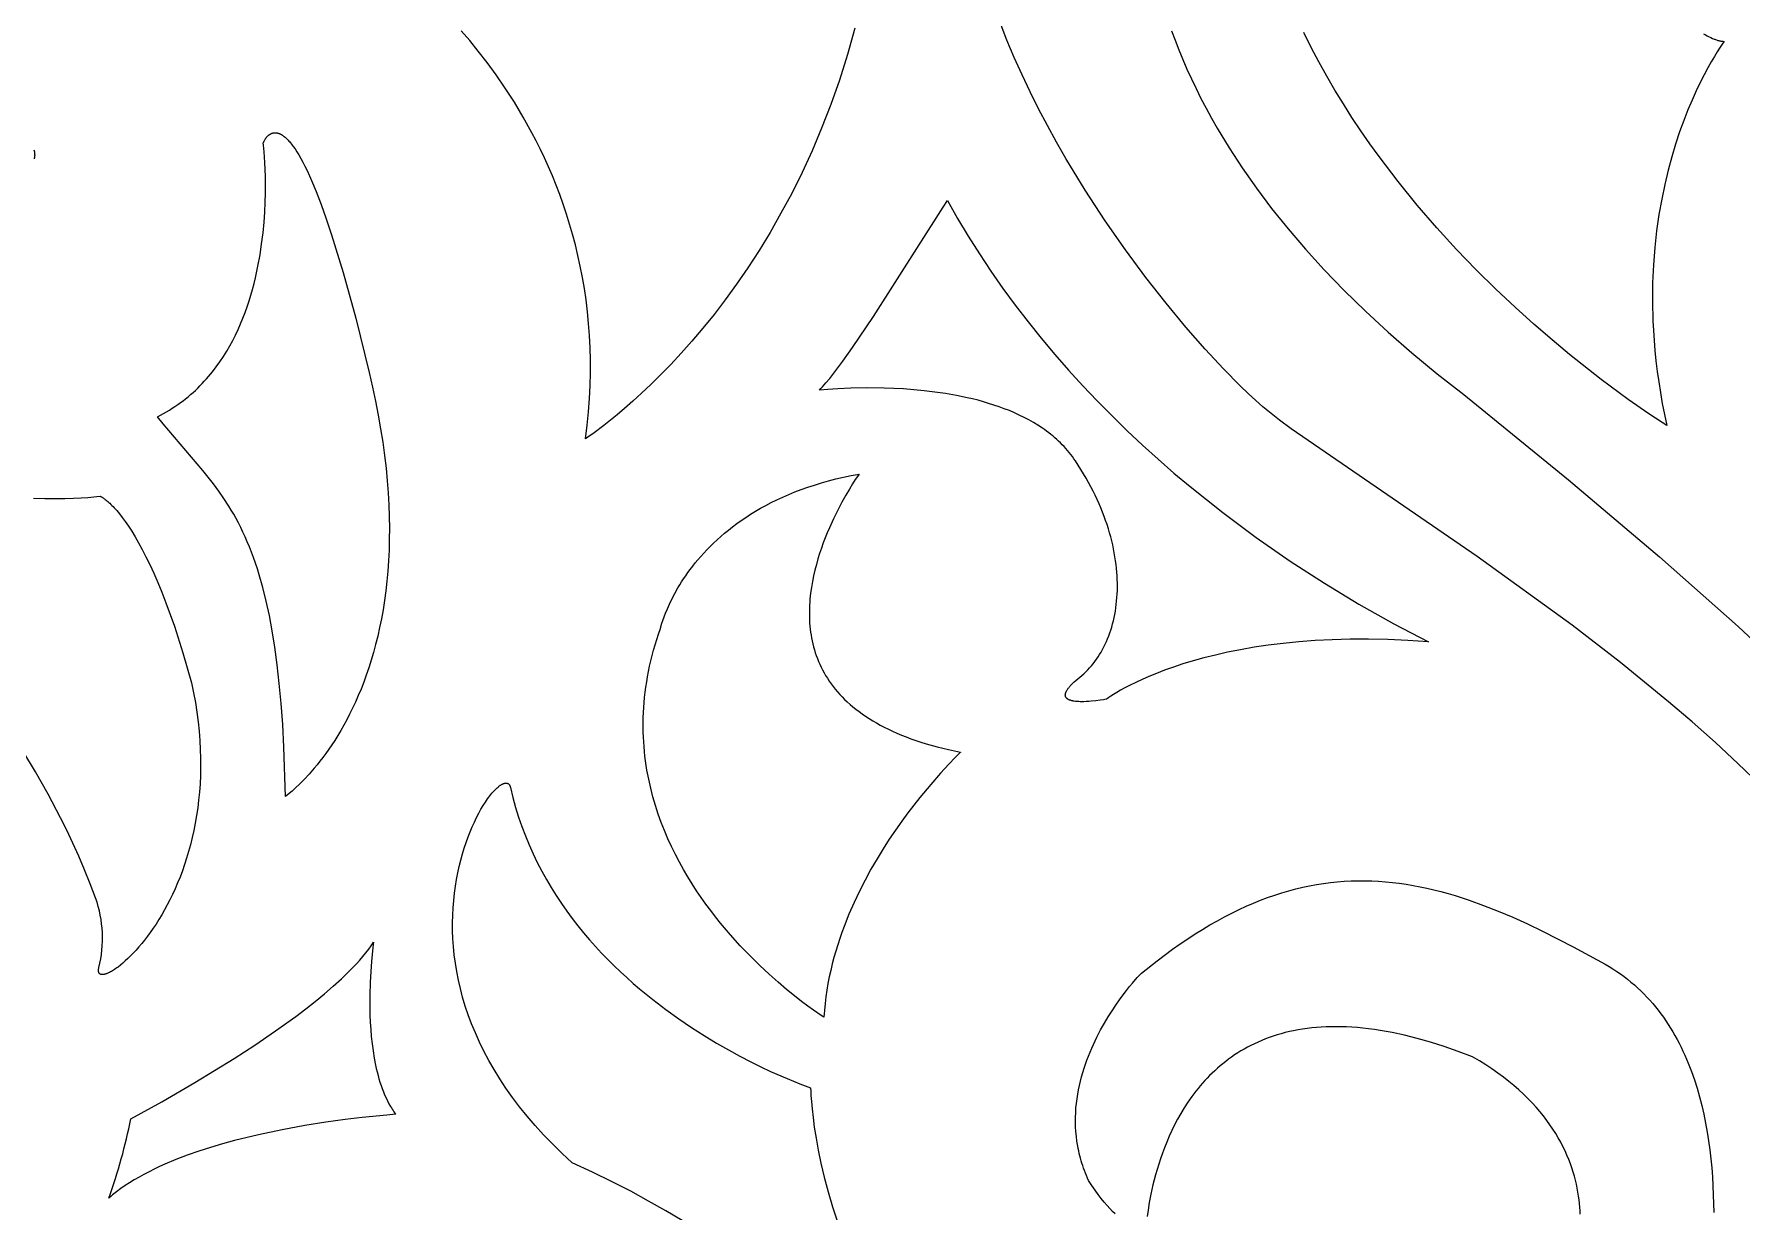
# Model space of a CAD drawing. Extents: x -3008 to 184, y 2842 to 4842.
# Drawn here: x -2740.4 to -2462.8, y 3608.3 to 3799.7 of the extents above; entities that cross this region are included whole.
import ezdxf

# ---------------------------------------------------------------- set-up
doc = ezdxf.new("R2010")
doc.units = 0
doc.layers.add('LAYER_1', color=7, linetype='CONTINUOUS')

msp = doc.modelspace()

# ---------------------------------------------------------------- linework, layer by layer
at = {"layer": 'LAYER_1'}
for points in [[(-2607.01, 3800.64), (-2608.21, 3796.35), (-2609.51, 3792.21), (-2610.91, 3788.22), (-2612.4, 3784.39), (-2613.95, 3780.7), (-2615.58, 3777.17), (-2617.26, 3773.78), (-2619, 3770.55), (-2620.77, 3767.45), (-2622.57, 3764.51), (-2624.39, 3761.7), (-2626.22, 3759.04), (-2628.05, 3756.52), (-2629.88, 3754.14), (-2631.68, 3751.9), (-2633.47, 3749.8), (-2635.21, 3747.83), (-2636.91, 3746), (-2638.56, 3744.3), (-2640.14, 3742.74), (-2641.65, 3741.31), (-2643.08, 3740.01), (-2644.42, 3738.84), (-2645.65, 3737.79), (-2647.78, 3736.09), (-2649.39, 3734.88), (-2650.42, 3734.16), (-2650.77, 3733.93), (-2650.5, 3736.13), (-2650.28, 3738.3), (-2650.13, 3740.45), (-2650.02, 3742.56), (-2649.97, 3744.64), (-2649.97, 3746.69), (-2650.02, 3748.71), (-2650.12, 3750.69), (-2650.27, 3752.65), (-2650.45, 3754.57), (-2650.69, 3756.47), (-2650.96, 3758.33), (-2651.27, 3760.15), (-2651.62, 3761.95), (-2652, 3763.71), (-2652.42, 3765.45), (-2652.87, 3767.14), (-2653.35, 3768.81), (-2653.86, 3770.44), (-2654.4, 3772.04), (-2654.96, 3773.61), (-2655.55, 3775.14), (-2656.16, 3776.64), (-2656.79, 3778.11), (-2657.44, 3779.54), (-2658.1, 3780.94), (-2658.78, 3782.31), (-2659.47, 3783.64), (-2660.89, 3786.2), (-2662.34, 3788.63), (-2663.81, 3790.91), (-2665.29, 3793.05), (-2666.75, 3795.06), (-2668.2, 3796.92), (-2669.6, 3798.64), (-2670.96, 3800.21)], [(-2459.87, 3677.72), (-2463.45, 3681.18), (-2467.13, 3684.58), (-2470.89, 3687.93), (-2474.73, 3691.21), (-2482.53, 3697.58), (-2490.41, 3703.66), (-2505.82, 3714.82), (-2536.05, 3735.56), (-2537.95, 3736.96), (-2539.58, 3738.23), (-2540.66, 3739.13), (-2541.82, 3740.15), (-2543.05, 3741.28), (-2544.34, 3742.51), (-2547.1, 3745.3), (-2550.06, 3748.49), (-2553.17, 3752.04), (-2556.39, 3755.93), (-2559.68, 3760.13), (-2563, 3764.62), (-2566.3, 3769.35), (-2569.54, 3774.32), (-2572.68, 3779.48), (-2574.2, 3782.13), (-2575.68, 3784.81), (-2577.12, 3787.53), (-2578.5, 3790.29), (-2579.82, 3793.07), (-2581.08, 3795.87), (-2582.28, 3798.7), (-2583.4, 3801.55)], [(-2555.52, 3800.21), (-2554.94, 3798.66), (-2554.33, 3797.1), (-2553.69, 3795.54), (-2553.01, 3793.97), (-2552.29, 3792.4), (-2551.53, 3790.81), (-2550.74, 3789.22), (-2549.9, 3787.63), (-2549.03, 3786.02), (-2548.11, 3784.41), (-2546.16, 3781.18), (-2544.03, 3777.92), (-2541.73, 3774.65), (-2539.26, 3771.35), (-2536.59, 3768.04), (-2533.74, 3764.71), (-2530.69, 3761.36), (-2527.44, 3758.01), (-2523.98, 3754.64), (-2520.32, 3751.27), (-2516.44, 3747.88), (-2512.34, 3744.49), (-2508.02, 3741.1), (-2491.01, 3727.26), (-2476.19, 3714.72), (-2463.41, 3703.4), (-2452.5, 3693.2)], [(-2469.05, 3799.72), (-2468.75, 3799.55), (-2468.45, 3799.39), (-2468.16, 3799.24), (-2467.88, 3799.11), (-2467.61, 3798.98), (-2467.34, 3798.87), (-2467.21, 3798.82), (-2467.08, 3798.77), (-2466.95, 3798.73), (-2466.82, 3798.69), (-2466.7, 3798.65), (-2466.58, 3798.62), (-2466.46, 3798.59), (-2466.34, 3798.56), (-2466.23, 3798.54), (-2466.12, 3798.52), (-2466.01, 3798.51), (-2465.95, 3798.5), (-2465.9, 3798.5), (-2465.85, 3798.49), (-2465.79, 3798.49), (-2465.74, 3798.49), (-2465.69, 3798.49), (-2465.89, 3798.21), (-2466.13, 3797.87), (-2466.45, 3797.4), (-2466.84, 3796.79), (-2467.29, 3796.05), (-2467.8, 3795.18), (-2468.36, 3794.18), (-2468.96, 3793.06), (-2469.59, 3791.82), (-2470.24, 3790.45), (-2470.91, 3788.96), (-2471.59, 3787.35), (-2472.27, 3785.62), (-2472.93, 3783.77), (-2473.58, 3781.81), (-2474.21, 3779.74), (-2474.8, 3777.55), (-2475.35, 3775.25), (-2475.85, 3772.85), (-2476.29, 3770.34), (-2476.67, 3767.72), (-2476.97, 3765), (-2477.19, 3762.17), (-2477.32, 3759.25), (-2477.35, 3756.22), (-2477.28, 3753.1), (-2477.2, 3751.5), (-2477.09, 3749.88), (-2476.95, 3748.24), (-2476.78, 3746.57), (-2476.57, 3744.88), (-2476.33, 3743.16), (-2476.06, 3741.43), (-2475.75, 3739.67), (-2475.4, 3737.88), (-2475.02, 3736.08), (-2475.78, 3736.56), (-2477.95, 3737.99), (-2481.31, 3740.33), (-2485.68, 3743.55), (-2490.85, 3747.63), (-2493.67, 3749.98), (-2496.62, 3752.53), (-2499.67, 3755.28), (-2502.8, 3758.23), (-2505.98, 3761.36), (-2509.18, 3764.68), (-2512.39, 3768.19), (-2515.58, 3771.87), (-2518.71, 3775.73), (-2521.78, 3779.76), (-2523.28, 3781.84), (-2524.75, 3783.95), (-2526.19, 3786.12), (-2527.59, 3788.32), (-2528.96, 3790.56), (-2530.29, 3792.84), (-2531.58, 3795.16), (-2532.82, 3797.51), (-2534.01, 3799.91)], [(-2740.42, 3780.86), (-2740.38, 3780.71), (-2740.35, 3780.55), (-2740.34, 3780.48), (-2740.33, 3780.4), (-2740.32, 3780.33), (-2740.32, 3780.26), (-2740.31, 3780.18), (-2740.31, 3780.11), (-2740.3, 3780.04), (-2740.3, 3779.97), (-2740.31, 3779.9), (-2740.31, 3779.83), (-2740.31, 3779.77), (-2740.32, 3779.7), (-2740.33, 3779.64), (-2740.34, 3779.6), (-2740.34, 3779.57), (-2740.35, 3779.54), (-2740.36, 3779.51), (-2740.36, 3779.48), (-2740.37, 3779.45), (-2740.38, 3779.42), (-2740.39, 3779.39)], [(-2635.04, 3606.9), (-2637.71, 3608.5), (-2640.51, 3610.08), (-2643.42, 3611.66), (-2646.46, 3613.22), (-2649.63, 3614.76), (-2652.92, 3616.28), (-2654.56, 3617.8), (-2656.11, 3619.31), (-2657.58, 3620.83), (-2658.96, 3622.35), (-2660.27, 3623.87), (-2661.49, 3625.39), (-2662.64, 3626.91), (-2663.71, 3628.43), (-2664.71, 3629.94), (-2665.64, 3631.44), (-2666.5, 3632.94), (-2667.29, 3634.43), (-2668.02, 3635.92), (-2668.68, 3637.39), (-2669.28, 3638.85), (-2669.82, 3640.31), (-2670.31, 3641.75), (-2670.74, 3643.18), (-2671.11, 3644.59), (-2671.43, 3645.99), (-2671.7, 3647.37), (-2671.93, 3648.74), (-2672.1, 3650.08), (-2672.24, 3651.41), (-2672.33, 3652.72), (-2672.37, 3654), (-2672.39, 3655.27), (-2672.36, 3656.51), (-2672.3, 3657.73), (-2672.2, 3658.92), (-2672.08, 3660.08), (-2671.92, 3661.22), (-2671.74, 3662.33), (-2671.54, 3663.41), (-2671.3, 3664.46), (-2671.05, 3665.48), (-2670.78, 3666.47), (-2670.49, 3667.42), (-2670.18, 3668.34), (-2669.87, 3669.23), (-2669.53, 3670.07), (-2669.19, 3670.89), (-2668.84, 3671.66), (-2668.49, 3672.39), (-2668.13, 3673.08), (-2667.76, 3673.74), (-2667.4, 3674.34), (-2667.04, 3674.91), (-2666.68, 3675.43), (-2666.5, 3675.68), (-2666.32, 3675.91), (-2666.15, 3676.13), (-2665.98, 3676.34), (-2665.8, 3676.54), (-2665.64, 3676.72), (-2665.47, 3676.89), (-2665.31, 3677.06), (-2665.15, 3677.2), (-2664.99, 3677.34), (-2664.92, 3677.4), (-2664.84, 3677.46), (-2664.77, 3677.52), (-2664.69, 3677.57), (-2664.62, 3677.63), (-2664.55, 3677.67), (-2664.48, 3677.72), (-2664.41, 3677.76), (-2664.34, 3677.8), (-2664.28, 3677.83), (-2664.21, 3677.86), (-2664.15, 3677.89), (-2664.08, 3677.91), (-2664.02, 3677.93), (-2663.96, 3677.95), (-2663.9, 3677.97), (-2663.84, 3677.98), (-2663.79, 3677.99), (-2663.73, 3677.99), (-2663.68, 3677.99), (-2663.63, 3677.99), (-2663.58, 3677.98), (-2663.53, 3677.97), (-2663.48, 3677.96), (-2663.44, 3677.94), (-2663.39, 3677.92), (-2663.35, 3677.9), (-2663.31, 3677.87), (-2663.27, 3677.84), (-2663.23, 3677.8), (-2663.2, 3677.77), (-2663.16, 3677.72), (-2663.13, 3677.68), (-2663.1, 3677.63), (-2663.08, 3677.58), (-2663.05, 3677.52), (-2663.03, 3677.46), (-2663.01, 3677.4), (-2662.99, 3677.33), (-2662.97, 3677.26), (-2662.57, 3675.62), (-2662.13, 3674.02), (-2661.65, 3672.45), (-2661.12, 3670.92), (-2660.55, 3669.41), (-2659.94, 3667.93), (-2659.29, 3666.48), (-2658.61, 3665.07), (-2657.89, 3663.68), (-2657.13, 3662.33), (-2656.35, 3661), (-2655.54, 3659.7), (-2654.69, 3658.43), (-2653.83, 3657.2), (-2652.93, 3655.99), (-2652.02, 3654.81), (-2651.08, 3653.65), (-2650.12, 3652.53), (-2649.15, 3651.43), (-2648.16, 3650.37), (-2647.15, 3649.33), (-2646.13, 3648.32), (-2645.1, 3647.33), (-2644.07, 3646.38), (-2643.02, 3645.45), (-2641.97, 3644.54), (-2639.85, 3642.82), (-2637.73, 3641.2), (-2635.62, 3639.68), (-2633.53, 3638.27), (-2631.48, 3636.96), (-2629.48, 3635.75), (-2627.54, 3634.64), (-2625.68, 3633.63), (-2623.91, 3632.71), (-2622.25, 3631.89), (-2620.7, 3631.15), (-2618.01, 3629.97), (-2615.96, 3629.13), (-2614.65, 3628.64), (-2614.19, 3628.48), (-2614.17, 3627.9), (-2614.13, 3627.21), (-2614.06, 3626.26), (-2613.95, 3625.08), (-2613.79, 3623.68), (-2613.58, 3622.08), (-2613.3, 3620.29), (-2612.95, 3618.34), (-2612.51, 3616.23), (-2611.98, 3613.98), (-2611.35, 3611.6), (-2610.61, 3609.13), (-2609.75, 3606.56)], [(-2564.69, 3607.98), (-2565.11, 3608.4), (-2565.55, 3608.85), (-2566, 3609.35), (-2566.47, 3609.9), (-2566.94, 3610.5), (-2567.44, 3611.15), (-2567.94, 3611.85), (-2568.46, 3612.6), (-2568.99, 3613.41), (-2569.17, 3613.81), (-2569.35, 3614.22), (-2569.51, 3614.62), (-2569.66, 3615.02), (-2569.81, 3615.42), (-2569.95, 3615.83), (-2570.08, 3616.23), (-2570.2, 3616.63), (-2570.31, 3617.03), (-2570.42, 3617.43), (-2570.51, 3617.82), (-2570.6, 3618.22), (-2570.69, 3618.62), (-2570.76, 3619.01), (-2570.89, 3619.8), (-2570.99, 3620.59), (-2571.06, 3621.37), (-2571.11, 3622.15), (-2571.13, 3622.92), (-2571.13, 3623.68), (-2571.1, 3624.44), (-2571.05, 3625.2), (-2570.98, 3625.94), (-2570.88, 3626.68), (-2570.77, 3627.42), (-2570.64, 3628.14), (-2570.49, 3628.86), (-2570.33, 3629.57), (-2570.15, 3630.27), (-2569.95, 3630.96), (-2569.74, 3631.65), (-2569.51, 3632.32), (-2569.28, 3632.98), (-2569.03, 3633.63), (-2568.77, 3634.27), (-2568.5, 3634.91), (-2568.22, 3635.52), (-2567.65, 3636.73), (-2567.05, 3637.88), (-2566.43, 3638.97), (-2565.81, 3640.02), (-2565.19, 3641), (-2564.57, 3641.92), (-2563.97, 3642.78), (-2563.39, 3643.56), (-2562.84, 3644.28), (-2562.33, 3644.92), (-2561.86, 3645.49), (-2561.08, 3646.38), (-2560.57, 3646.94), (-2560.38, 3647.13), (-2557.85, 3649.13), (-2555.35, 3650.98), (-2554.12, 3651.85), (-2552.89, 3652.68), (-2551.68, 3653.47), (-2550.47, 3654.22), (-2549.27, 3654.94), (-2548.07, 3655.62), (-2546.89, 3656.26), (-2545.71, 3656.87), (-2544.53, 3657.44), (-2543.37, 3657.98), (-2542.21, 3658.48), (-2541.05, 3658.95), (-2539.9, 3659.39), (-2538.75, 3659.79), (-2537.61, 3660.16), (-2536.47, 3660.49), (-2535.34, 3660.8), (-2534.2, 3661.07), (-2533.08, 3661.31), (-2531.95, 3661.52), (-2530.83, 3661.69), (-2529.7, 3661.84), (-2528.58, 3661.96), (-2527.46, 3662.04), (-2526.35, 3662.1), (-2525.23, 3662.13), (-2524.11, 3662.13), (-2522.99, 3662.1), (-2521.87, 3662.05), (-2520.75, 3661.96), (-2519.63, 3661.85), (-2518.51, 3661.72), (-2517.39, 3661.55), (-2516.26, 3661.36), (-2515.13, 3661.15), (-2514, 3660.91), (-2512.87, 3660.64), (-2511.73, 3660.35), (-2510.58, 3660.04), (-2509.44, 3659.7), (-2507.13, 3658.96), (-2504.8, 3658.12), (-2502.45, 3657.2), (-2500.07, 3656.2), (-2497.65, 3655.11), (-2495.21, 3653.94), (-2490.22, 3651.39), (-2485.06, 3648.56), (-2484.41, 3648.19), (-2483.78, 3647.8), (-2483.16, 3647.39), (-2482.56, 3646.98), (-2481.97, 3646.55), (-2481.4, 3646.11), (-2480.84, 3645.65), (-2480.29, 3645.19), (-2479.76, 3644.71), (-2479.24, 3644.22), (-2478.73, 3643.72), (-2478.24, 3643.21), (-2477.77, 3642.69), (-2477.3, 3642.16), (-2476.85, 3641.62), (-2476.41, 3641.07), (-2475.99, 3640.51), (-2475.57, 3639.94), (-2475.17, 3639.36), (-2474.78, 3638.78), (-2474.41, 3638.18), (-2474.04, 3637.58), (-2473.69, 3636.97), (-2473.35, 3636.35), (-2473.02, 3635.72), (-2472.7, 3635.09), (-2472.39, 3634.44), (-2472.1, 3633.8), (-2471.54, 3632.48), (-2471.02, 3631.14), (-2470.54, 3629.78), (-2470.1, 3628.4), (-2469.7, 3627.01), (-2469.34, 3625.6), (-2469.01, 3624.17), (-2468.72, 3622.73), (-2468.46, 3621.29), (-2468.23, 3619.84), (-2468.03, 3618.38), (-2467.86, 3616.92), (-2467.72, 3615.46), (-2467.61, 3614), (-2467.46, 3611.09), (-2467.4, 3608.21)], [(-2489.08, 3607.95), (-2489.11, 3608.51), (-2489.15, 3609.09), (-2489.2, 3609.68), (-2489.27, 3610.29), (-2489.35, 3610.9), (-2489.46, 3611.53), (-2489.57, 3612.16), (-2489.71, 3612.81), (-2489.86, 3613.46), (-2490.04, 3614.12), (-2490.24, 3614.79), (-2490.45, 3615.47), (-2490.69, 3616.15), (-2490.96, 3616.84), (-2491.25, 3617.53), (-2491.56, 3618.23), (-2491.9, 3618.93), (-2492.27, 3619.64), (-2492.66, 3620.35), (-2493.08, 3621.06), (-2493.53, 3621.77), (-2494.02, 3622.48), (-2494.53, 3623.19), (-2495.08, 3623.9), (-2495.66, 3624.62), (-2496.27, 3625.32), (-2496.92, 3626.03), (-2497.6, 3626.74), (-2498.32, 3627.44), (-2499.08, 3628.14), (-2499.87, 3628.83), (-2500.71, 3629.52), (-2501.58, 3630.2), (-2502.5, 3630.87), (-2503.45, 3631.54), (-2504.45, 3632.2), (-2505.49, 3632.85), (-2506.58, 3633.5), (-2508.93, 3634.39), (-2511.22, 3635.18), (-2513.43, 3635.88), (-2515.57, 3636.49), (-2517.65, 3637.01), (-2519.66, 3637.45), (-2520.64, 3637.63), (-2521.6, 3637.79), (-2522.55, 3637.94), (-2523.49, 3638.06), (-2524.4, 3638.17), (-2525.31, 3638.25), (-2526.19, 3638.32), (-2527.06, 3638.36), (-2527.92, 3638.39), (-2528.76, 3638.4), (-2529.58, 3638.4), (-2530.39, 3638.37), (-2531.19, 3638.33), (-2531.97, 3638.28), (-2532.74, 3638.2), (-2533.49, 3638.11), (-2534.23, 3638.01), (-2534.96, 3637.89), (-2535.67, 3637.75), (-2536.36, 3637.6), (-2537.05, 3637.44), (-2537.72, 3637.26), (-2538.37, 3637.06), (-2539.02, 3636.86), (-2539.65, 3636.64), (-2540.27, 3636.41), (-2540.87, 3636.16), (-2541.46, 3635.91), (-2542.04, 3635.64), (-2542.61, 3635.36), (-2543.17, 3635.07), (-2543.71, 3634.77), (-2544.24, 3634.46), (-2544.76, 3634.14), (-2545.27, 3633.81), (-2545.76, 3633.47), (-2546.25, 3633.12), (-2546.72, 3632.77), (-2547.18, 3632.4), (-2547.63, 3632.03), (-2548.07, 3631.65), (-2548.5, 3631.26), (-2548.92, 3630.86), (-2549.33, 3630.46), (-2549.72, 3630.05), (-2550.11, 3629.64), (-2550.49, 3629.22), (-2550.85, 3628.79), (-2551.21, 3628.36), (-2551.56, 3627.92), (-2551.9, 3627.48), (-2552.22, 3627.04), (-2552.85, 3626.14), (-2553.45, 3625.23), (-2554, 3624.31), (-2554.53, 3623.39), (-2555.02, 3622.46), (-2555.48, 3621.53), (-2555.9, 3620.6), (-2556.3, 3619.67), (-2556.67, 3618.75), (-2557.01, 3617.84), (-2557.32, 3616.94), (-2557.61, 3616.05), (-2557.88, 3615.19), (-2558.12, 3614.34), (-2558.54, 3612.72), (-2558.87, 3611.2), (-2559.13, 3609.82), (-2559.33, 3608.6), (-2559.48, 3607.55)]]:
    msp.add_lwpolyline(points, dxfattribs=at)
for points in [[(-2703.14, 3781.99), (-2703.14, 3781.99), (-2703.14, 3781.99), (-2703.14, 3782), (-2703.13, 3782.03), (-2703.11, 3782.07), (-2703.08, 3782.13), (-2703.05, 3782.2), (-2703.01, 3782.28), (-2702.96, 3782.38), (-2702.9, 3782.48), (-2702.84, 3782.58), (-2702.8, 3782.64), (-2702.76, 3782.69), (-2702.73, 3782.75), (-2702.68, 3782.8), (-2702.64, 3782.86), (-2702.6, 3782.91), (-2702.55, 3782.97), (-2702.5, 3783.02), (-2702.45, 3783.08), (-2702.4, 3783.13), (-2702.34, 3783.18), (-2702.29, 3783.23), (-2702.26, 3783.25), (-2702.23, 3783.28), (-2702.2, 3783.3), (-2702.17, 3783.32), (-2702.13, 3783.35), (-2702.1, 3783.37), (-2702.07, 3783.39), (-2702.04, 3783.41), (-2702, 3783.43), (-2701.97, 3783.45), (-2701.94, 3783.47), (-2701.9, 3783.48), (-2701.87, 3783.5), (-2701.83, 3783.52), (-2701.79, 3783.53), (-2701.76, 3783.55), (-2701.72, 3783.56), (-2701.68, 3783.57), (-2701.64, 3783.59), (-2701.6, 3783.6), (-2701.56, 3783.61), (-2701.52, 3783.62), (-2701.48, 3783.62), (-2701.44, 3783.63), (-2701.4, 3783.64), (-2701.36, 3783.64), (-2701.32, 3783.64), (-2701.27, 3783.65), (-2701.23, 3783.65), (-2701.19, 3783.65), (-2701.14, 3783.64), (-2701.1, 3783.64), (-2701.05, 3783.64), (-2701, 3783.63), (-2700.96, 3783.62), (-2700.91, 3783.62), (-2700.86, 3783.61), (-2700.81, 3783.6), (-2700.76, 3783.58), (-2700.71, 3783.57), (-2700.66, 3783.55), (-2700.61, 3783.54), (-2700.56, 3783.52), (-2700.51, 3783.5), (-2700.46, 3783.47), (-2700.4, 3783.45), (-2700.35, 3783.42), (-2700.3, 3783.4), (-2700.24, 3783.37), (-2700.19, 3783.34), (-2700.13, 3783.3), (-2700.08, 3783.27), (-2700.02, 3783.23), (-2699.96, 3783.19), (-2699.91, 3783.15), (-2699.85, 3783.11), (-2699.73, 3783.02), (-2699.61, 3782.92), (-2699.49, 3782.81), (-2699.36, 3782.7), (-2699.23, 3782.57), (-2699.11, 3782.44), (-2698.97, 3782.29), (-2698.84, 3782.14), (-2698.7, 3781.98), (-2698.57, 3781.81), (-2698.43, 3781.62), (-2698.28, 3781.43), (-2697.99, 3781.01), (-2697.69, 3780.55), (-2697.38, 3780.04), (-2697.06, 3779.48), (-2696.73, 3778.87), (-2696.39, 3778.21), (-2696.04, 3777.5), (-2695.32, 3775.91), (-2694.56, 3774.08), (-2693.76, 3772), (-2692.92, 3769.66), (-2692.04, 3767.04), (-2690.16, 3760.91), (-2688.13, 3753.5), (-2685.92, 3744.69), (-2685.38, 3742.32), (-2684.89, 3740.01), (-2684.45, 3737.74), (-2684.07, 3735.52), (-2683.73, 3733.35), (-2683.44, 3731.22), (-2683.2, 3729.14), (-2683.01, 3727.1), (-2682.86, 3725.12), (-2682.75, 3723.17), (-2682.68, 3721.27), (-2682.65, 3719.42), (-2682.66, 3717.61), (-2682.71, 3715.84), (-2682.79, 3714.12), (-2682.91, 3712.44), (-2683.06, 3710.8), (-2683.24, 3709.21), (-2683.44, 3707.66), (-2683.68, 3706.14), (-2683.94, 3704.68), (-2684.23, 3703.25), (-2684.54, 3701.86), (-2684.88, 3700.51), (-2685.23, 3699.21), (-2685.6, 3697.94), (-2686, 3696.71), (-2686.4, 3695.52), (-2686.83, 3694.37), (-2687.26, 3693.26), (-2687.71, 3692.19), (-2688.17, 3691.15), (-2688.63, 3690.15), (-2689.11, 3689.19), (-2689.59, 3688.27), (-2690.07, 3687.38), (-2690.56, 3686.53), (-2691.05, 3685.71), (-2691.54, 3684.93), (-2692.03, 3684.18), (-2692.51, 3683.47), (-2692.99, 3682.79), (-2693.47, 3682.14), (-2693.94, 3681.53), (-2694.4, 3680.96), (-2694.85, 3680.41), (-2695.71, 3679.42), (-2696.51, 3678.55), (-2697.25, 3677.81), (-2697.91, 3677.19), (-2698.47, 3676.69), (-2698.93, 3676.3), (-2699.27, 3676.03), (-2699.48, 3675.87), (-2699.55, 3675.82), (-2699.8, 3683.82), (-2699.99, 3687.48), (-2700.24, 3690.92), (-2700.54, 3694.15), (-2700.88, 3697.19), (-2701.27, 3700.04), (-2701.69, 3702.71), (-2702.16, 3705.21), (-2702.67, 3707.55), (-2703.22, 3709.75), (-2703.8, 3711.8), (-2704.11, 3712.77), (-2704.42, 3713.71), (-2704.74, 3714.63), (-2705.07, 3715.51), (-2705.41, 3716.37), (-2705.75, 3717.19), (-2706.1, 3717.99), (-2706.46, 3718.77), (-2706.82, 3719.53), (-2707.19, 3720.26), (-2707.57, 3720.97), (-2707.96, 3721.66), (-2708.35, 3722.33), (-2708.74, 3722.98), (-2709.55, 3724.23), (-2710.38, 3725.43), (-2711.23, 3726.59), (-2712.09, 3727.7), (-2712.97, 3728.78), (-2719.42, 3736.33), (-2720.36, 3737.51), (-2719.86, 3737.77), (-2719.37, 3738.03), (-2718.89, 3738.31), (-2718.41, 3738.59), (-2717.95, 3738.88), (-2717.5, 3739.17), (-2717.05, 3739.48), (-2716.62, 3739.79), (-2716.19, 3740.1), (-2715.77, 3740.43), (-2715.36, 3740.76), (-2714.96, 3741.1), (-2714.57, 3741.44), (-2714.18, 3741.79), (-2713.81, 3742.15), (-2713.44, 3742.51), (-2713.08, 3742.88), (-2712.73, 3743.26), (-2712.38, 3743.64), (-2712.05, 3744.02), (-2711.72, 3744.41), (-2711.4, 3744.81), (-2710.78, 3745.61), (-2710.19, 3746.44), (-2709.63, 3747.28), (-2709.09, 3748.13), (-2708.59, 3749), (-2708.11, 3749.88), (-2707.66, 3750.78), (-2707.23, 3751.68), (-2706.83, 3752.6), (-2706.45, 3753.52), (-2706.09, 3754.45), (-2705.76, 3755.38), (-2705.45, 3756.31), (-2705.16, 3757.25), (-2704.89, 3758.19), (-2704.65, 3759.13), (-2704.42, 3760.07), (-2704.01, 3761.94), (-2703.68, 3763.79), (-2703.41, 3765.6), (-2703.19, 3767.38), (-2703.03, 3769.1), (-2702.91, 3770.75), (-2702.84, 3772.34), (-2702.8, 3773.84), (-2702.79, 3775.25), (-2702.8, 3776.55), (-2702.89, 3778.81), (-2703, 3780.52), (-2703.1, 3781.61)], [(-2513.76, 3700.93), (-2517.12, 3701.15), (-2520.37, 3701.3), (-2523.5, 3701.36), (-2526.51, 3701.35), (-2529.4, 3701.27), (-2532.17, 3701.13), (-2534.83, 3700.93), (-2537.37, 3700.68), (-2539.8, 3700.38), (-2542.11, 3700.04), (-2544.31, 3699.65), (-2546.4, 3699.24), (-2548.38, 3698.79), (-2550.25, 3698.33), (-2552.01, 3697.84), (-2553.66, 3697.34), (-2555.2, 3696.83), (-2556.64, 3696.32), (-2557.97, 3695.81), (-2559.2, 3695.31), (-2560.32, 3694.82), (-2561.35, 3694.34), (-2562.27, 3693.89), (-2563.09, 3693.46), (-2563.81, 3693.07), (-2564.43, 3692.71), (-2564.95, 3692.39), (-2565.37, 3692.12), (-2565.7, 3691.9), (-2565.94, 3691.74), (-2566.08, 3691.64), (-2566.11, 3691.61), (-2566.12, 3691.6), (-2566.12, 3691.6), (-2566.12, 3691.6), (-2566.6, 3691.52), (-2567.14, 3691.44), (-2567.8, 3691.35), (-2568.57, 3691.28), (-2568.97, 3691.25), (-2569.38, 3691.22), (-2569.79, 3691.21), (-2570.19, 3691.21), (-2570.39, 3691.21), (-2570.59, 3691.22), (-2570.78, 3691.23), (-2570.97, 3691.24), (-2571.15, 3691.26), (-2571.32, 3691.29), (-2571.49, 3691.31), (-2571.58, 3691.33), (-2571.66, 3691.35), (-2571.73, 3691.36), (-2571.81, 3691.38), (-2571.88, 3691.41), (-2571.96, 3691.43), (-2572.03, 3691.45), (-2572.09, 3691.48), (-2572.16, 3691.5), (-2572.19, 3691.52), (-2572.22, 3691.53), (-2572.25, 3691.55), (-2572.28, 3691.56), (-2572.31, 3691.58), (-2572.33, 3691.59), (-2572.36, 3691.61), (-2572.39, 3691.63), (-2572.41, 3691.64), (-2572.44, 3691.66), (-2572.46, 3691.68), (-2572.48, 3691.7), (-2572.51, 3691.71), (-2572.53, 3691.73), (-2572.55, 3691.75), (-2572.57, 3691.77), (-2572.59, 3691.79), (-2572.61, 3691.81), (-2572.63, 3691.83), (-2572.64, 3691.86), (-2572.66, 3691.88), (-2572.67, 3691.9), (-2572.69, 3691.92), (-2572.7, 3691.95), (-2572.71, 3691.97), (-2572.72, 3692), (-2572.74, 3692.02), (-2572.74, 3692.05), (-2572.75, 3692.07), (-2572.76, 3692.1), (-2572.77, 3692.12), (-2572.77, 3692.15), (-2572.78, 3692.18), (-2572.78, 3692.21), (-2572.78, 3692.24), (-2572.79, 3692.26), (-2572.79, 3692.29), (-2572.79, 3692.32), (-2572.78, 3692.35), (-2572.78, 3692.39), (-2572.78, 3692.42), (-2572.77, 3692.45), (-2572.77, 3692.48), (-2572.76, 3692.52), (-2572.75, 3692.55), (-2572.74, 3692.58), (-2572.73, 3692.62), (-2572.72, 3692.65), (-2572.71, 3692.69), (-2572.69, 3692.73), (-2572.68, 3692.76), (-2572.66, 3692.8), (-2572.65, 3692.84), (-2572.63, 3692.88), (-2572.61, 3692.92), (-2572.59, 3692.96), (-2572.56, 3693), (-2572.54, 3693.04), (-2572.49, 3693.12), (-2572.43, 3693.21), (-2572.37, 3693.3), (-2572.3, 3693.39), (-2572.23, 3693.48), (-2572.15, 3693.58), (-2572.07, 3693.67), (-2571.98, 3693.77), (-2571.88, 3693.88), (-2571.78, 3693.98), (-2571.56, 3694.2), (-2571.32, 3694.43), (-2571.05, 3694.67), (-2570.75, 3694.93), (-2570.43, 3695.19), (-2570.1, 3695.46), (-2569.77, 3695.75), (-2569.45, 3696.05), (-2569.14, 3696.36), (-2568.84, 3696.69), (-2568.55, 3697.02), (-2568.26, 3697.37), (-2567.99, 3697.73), (-2567.72, 3698.1), (-2567.46, 3698.48), (-2567.21, 3698.87), (-2566.97, 3699.27), (-2566.74, 3699.68), (-2566.52, 3700.11), (-2566.3, 3700.54), (-2566.1, 3700.98), (-2565.91, 3701.44), (-2565.73, 3701.9), (-2565.55, 3702.37), (-2565.39, 3702.85), (-2565.24, 3703.34), (-2565.1, 3703.84), (-2564.97, 3704.34), (-2564.85, 3704.86), (-2564.75, 3705.38), (-2564.65, 3705.92), (-2564.57, 3706.46), (-2564.5, 3707), (-2564.44, 3707.56), (-2564.39, 3708.12), (-2564.35, 3708.69), (-2564.33, 3709.27), (-2564.32, 3709.85), (-2564.32, 3710.44), (-2564.34, 3711.04), (-2564.37, 3711.64), (-2564.41, 3712.25), (-2564.46, 3712.86), (-2564.53, 3713.48), (-2564.61, 3714.11), (-2564.71, 3714.74), (-2564.82, 3715.38), (-2564.94, 3716.02), (-2565.08, 3716.67), (-2565.24, 3717.32), (-2565.41, 3717.97), (-2565.59, 3718.63), (-2565.79, 3719.3), (-2566, 3719.97), (-2566.23, 3720.64), (-2566.47, 3721.31), (-2566.73, 3721.99), (-2567.01, 3722.68), (-2567.3, 3723.36), (-2567.61, 3724.05), (-2567.94, 3724.74), (-2568.28, 3725.43), (-2568.64, 3726.13), (-2569.01, 3726.83), (-2569.4, 3727.53), (-2570.24, 3728.93), (-2571.14, 3730.34), (-2571.38, 3730.69), (-2571.63, 3731.03), (-2571.89, 3731.37), (-2572.15, 3731.7), (-2572.42, 3732.02), (-2572.69, 3732.34), (-2572.98, 3732.65), (-2573.27, 3732.95), (-2573.56, 3733.25), (-2573.87, 3733.54), (-2574.18, 3733.82), (-2574.49, 3734.1), (-2574.82, 3734.38), (-2575.14, 3734.64), (-2575.48, 3734.9), (-2575.82, 3735.16), (-2576.16, 3735.41), (-2576.51, 3735.65), (-2577.23, 3736.12), (-2577.96, 3736.57), (-2578.71, 3736.99), (-2579.48, 3737.4), (-2580.27, 3737.78), (-2581.07, 3738.14), (-2581.88, 3738.49), (-2582.71, 3738.81), (-2583.54, 3739.12), (-2584.39, 3739.41), (-2585.25, 3739.68), (-2586.11, 3739.93), (-2586.97, 3740.17), (-2587.85, 3740.39), (-2588.72, 3740.59), (-2590.48, 3740.96), (-2592.24, 3741.26), (-2593.99, 3741.52), (-2595.71, 3741.73), (-2597.41, 3741.89), (-2599.07, 3742.01), (-2600.68, 3742.1), (-2602.24, 3742.16), (-2605.13, 3742.19), (-2607.66, 3742.14), (-2609.77, 3742.05), (-2611.38, 3741.94), (-2612.75, 3741.82), (-2612.75, 3741.82), (-2612.51, 3742.07), (-2612.25, 3742.35), (-2611.69, 3742.99), (-2611.08, 3743.74), (-2610.42, 3744.58), (-2608.97, 3746.53), (-2607.38, 3748.76), (-2603.96, 3753.78), (-2592.64, 3771.54), (-2591.95, 3772.66), (-2590.3, 3769.72), (-2588.56, 3766.82), (-2586.76, 3763.96), (-2584.88, 3761.14), (-2582.93, 3758.35), (-2580.92, 3755.61), (-2578.84, 3752.91), (-2576.7, 3750.26), (-2574.51, 3747.64), (-2572.25, 3745.07), (-2569.94, 3742.55), (-2567.59, 3740.07), (-2565.18, 3737.63), (-2562.73, 3735.24), (-2560.23, 3732.9), (-2557.69, 3730.61), (-2555.12, 3728.36), (-2552.51, 3726.17), (-2547.2, 3721.92), (-2541.77, 3717.88), (-2536.26, 3714.05), (-2530.68, 3710.44), (-2525.06, 3707.04), (-2519.41, 3703.87)], [(-2589.8, 3683), (-2589.8, 3682.99), (-2589.8, 3682.99), (-2589.81, 3682.98), (-2589.86, 3682.94), (-2590.03, 3682.77), (-2590.69, 3682.12), (-2591.73, 3681.05), (-2593.07, 3679.6), (-2594.67, 3677.78), (-2596.45, 3675.62), (-2598.38, 3673.14), (-2599.37, 3671.78), (-2600.38, 3670.35), (-2601.39, 3668.86), (-2602.39, 3667.29), (-2603.39, 3665.66), (-2604.37, 3663.98), (-2605.32, 3662.23), (-2606.24, 3660.43), (-2607.12, 3658.57), (-2607.95, 3656.67), (-2608.73, 3654.71), (-2609.1, 3653.72), (-2609.45, 3652.72), (-2609.78, 3651.7), (-2610.1, 3650.68), (-2610.39, 3649.64), (-2610.67, 3648.6), (-2610.92, 3647.55), (-2611.15, 3646.49), (-2611.36, 3645.42), (-2611.55, 3644.34), (-2611.71, 3643.25), (-2611.84, 3642.16), (-2611.95, 3641.06), (-2612.03, 3639.95), (-2612.48, 3640.25), (-2613.73, 3641.11), (-2614.62, 3641.75), (-2615.65, 3642.52), (-2616.82, 3643.43), (-2618.1, 3644.47), (-2619.48, 3645.64), (-2620.94, 3646.94), (-2622.46, 3648.36), (-2624.03, 3649.9), (-2625.62, 3651.57), (-2627.23, 3653.35), (-2628.84, 3655.25), (-2629.63, 3656.24), (-2630.42, 3657.26), (-2631.19, 3658.31), (-2631.96, 3659.38), (-2632.71, 3660.49), (-2633.44, 3661.62), (-2634.16, 3662.77), (-2634.85, 3663.96), (-2635.52, 3665.16), (-2636.17, 3666.4), (-2636.79, 3667.66), (-2637.38, 3668.95), (-2637.94, 3670.26), (-2638.46, 3671.59), (-2638.95, 3672.95), (-2639.4, 3674.34), (-2639.81, 3675.75), (-2640.18, 3677.18), (-2640.5, 3678.63), (-2640.78, 3680.11), (-2641.01, 3681.61), (-2641.11, 3682.37), (-2641.19, 3683.14), (-2641.26, 3683.91), (-2641.31, 3684.68), (-2641.36, 3685.47), (-2641.38, 3686.25), (-2641.4, 3687.04), (-2641.4, 3687.84), (-2641.38, 3688.65), (-2641.35, 3689.45), (-2641.3, 3690.27), (-2641.24, 3691.09), (-2641.16, 3691.91), (-2641.07, 3692.74), (-2640.96, 3693.57), (-2640.83, 3694.41), (-2640.69, 3695.26), (-2640.53, 3696.11), (-2640.35, 3696.96), (-2640.15, 3697.82), (-2639.93, 3698.69), (-2639.7, 3699.56), (-2639.45, 3700.43), (-2639.18, 3701.31), (-2638.89, 3702.19), (-2638.58, 3703.08), (-2638.56, 3703.14), (-2638.52, 3703.31), (-2638.45, 3703.58), (-2638.34, 3703.96), (-2638.19, 3704.42), (-2638, 3704.97), (-2637.76, 3705.6), (-2637.47, 3706.3), (-2637.13, 3707.07), (-2636.73, 3707.89), (-2636.27, 3708.77), (-2635.74, 3709.7), (-2635.45, 3710.18), (-2635.15, 3710.67), (-2634.83, 3711.17), (-2634.48, 3711.67), (-2634.12, 3712.18), (-2633.75, 3712.7), (-2633.35, 3713.23), (-2632.93, 3713.75), (-2632.49, 3714.28), (-2632.03, 3714.82), (-2631.55, 3715.35), (-2631.04, 3715.89), (-2630.52, 3716.43), (-2629.97, 3716.97), (-2629.4, 3717.5), (-2628.8, 3718.04), (-2628.19, 3718.57), (-2627.54, 3719.1), (-2626.87, 3719.62), (-2626.18, 3720.14), (-2625.46, 3720.65), (-2624.72, 3721.16), (-2623.94, 3721.66), (-2623.14, 3722.15), (-2622.32, 3722.63), (-2621.46, 3723.1), (-2620.58, 3723.56), (-2619.66, 3724.01), (-2618.72, 3724.44), (-2617.75, 3724.87), (-2616.75, 3725.28), (-2615.72, 3725.67), (-2614.65, 3726.05), (-2613.56, 3726.41), (-2612.43, 3726.75), (-2611.27, 3727.08), (-2610.08, 3727.39), (-2608.85, 3727.68), (-2607.59, 3727.94), (-2606.3, 3728.19), (-2606.58, 3727.78), (-2606.92, 3727.28), (-2607.35, 3726.6), (-2607.87, 3725.76), (-2608.46, 3724.76), (-2609.1, 3723.61), (-2609.77, 3722.34), (-2610.46, 3720.94), (-2611.14, 3719.44), (-2611.47, 3718.65), (-2611.8, 3717.84), (-2612.12, 3717.01), (-2612.42, 3716.16), (-2612.72, 3715.29), (-2612.99, 3714.4), (-2613.25, 3713.5), (-2613.49, 3712.59), (-2613.7, 3711.66), (-2613.89, 3710.72), (-2614.05, 3709.78), (-2614.19, 3708.82), (-2614.29, 3707.86), (-2614.33, 3707.38), (-2614.36, 3706.89), (-2614.38, 3706.41), (-2614.39, 3705.92), (-2614.39, 3705.44), (-2614.38, 3704.95), (-2614.36, 3704.47), (-2614.34, 3703.98), (-2614.3, 3703.5), (-2614.25, 3703.01), (-2614.19, 3702.53), (-2614.11, 3702.04), (-2614.03, 3701.56), (-2613.93, 3701.08), (-2613.82, 3700.6), (-2613.7, 3700.12), (-2613.57, 3699.64), (-2613.42, 3699.17), (-2613.26, 3698.7), (-2613.09, 3698.23), (-2612.9, 3697.76), (-2612.7, 3697.29), (-2612.48, 3696.83), (-2612.25, 3696.37), (-2612, 3695.91), (-2611.74, 3695.46), (-2611.46, 3695.01), (-2611.17, 3694.57), (-2610.86, 3694.13), (-2610.53, 3693.69), (-2610.19, 3693.26), (-2609.83, 3692.83), (-2609.45, 3692.4), (-2609.06, 3691.99), (-2608.65, 3691.57), (-2608.22, 3691.16), (-2607.77, 3690.76), (-2607.3, 3690.36), (-2606.82, 3689.97), (-2606.31, 3689.59), (-2605.79, 3689.21), (-2605.24, 3688.83), (-2604.68, 3688.47), (-2604.09, 3688.11), (-2603.49, 3687.75), (-2602.86, 3687.41), (-2602.22, 3687.07), (-2601.55, 3686.74), (-2600.86, 3686.42), (-2600.15, 3686.1), (-2599.41, 3685.79), (-2598.66, 3685.49), (-2597.88, 3685.2), (-2597.08, 3684.92), (-2596.25, 3684.65), (-2595.4, 3684.38), (-2593.63, 3683.88), (-2591.76, 3683.42)]]:
    msp.add_lwpolyline(points, close=True, dxfattribs=at)
msp.add_lwpolyline([(-2740.48, 3724.29), (-2738.66, 3724.22), (-2736.96, 3724.2), (-2735.39, 3724.21), (-2733.98, 3724.26), (-2732.74, 3724.32), (-2731.69, 3724.4), (-2730.21, 3724.54), (-2729.68, 3724.6), (-2729.68, 3724.6), (-2729.68, 3724.6), (-2729.68, 3724.6), (-2729.66, 3724.59), (-2729.64, 3724.58), (-2729.6, 3724.56), (-2729.55, 3724.54), (-2729.5, 3724.51), (-2729.43, 3724.47), (-2729.35, 3724.42), (-2729.27, 3724.37), (-2729.17, 3724.31), (-2729.07, 3724.24), (-2728.95, 3724.15), (-2728.83, 3724.06), (-2728.7, 3723.96), (-2728.56, 3723.85), (-2728.42, 3723.72), (-2728.26, 3723.59), (-2728.1, 3723.44), (-2727.93, 3723.27), (-2727.75, 3723.1), (-2727.56, 3722.91), (-2727.37, 3722.7), (-2726.96, 3722.25), (-2726.52, 3721.72), (-2726.06, 3721.14), (-2725.57, 3720.47), (-2725.06, 3719.74), (-2724.53, 3718.92), (-2723.98, 3718.01), (-2723.41, 3717.02), (-2722.82, 3715.94), (-2722.21, 3714.76), (-2721.59, 3713.48), (-2720.95, 3712.1), (-2720.3, 3710.6), (-2719.64, 3709), (-2718.97, 3707.28), (-2717.6, 3703.47), (-2716.21, 3699.15), (-2714.8, 3694.29), (-2714.47, 3692.67), (-2714.18, 3691.07), (-2713.94, 3689.49), (-2713.74, 3687.94), (-2713.59, 3686.42), (-2713.47, 3684.93), (-2713.39, 3683.46), (-2713.35, 3682.02), (-2713.34, 3680.61), (-2713.37, 3679.22), (-2713.43, 3677.86), (-2713.53, 3676.53), (-2713.65, 3675.22), (-2713.81, 3673.95), (-2713.99, 3672.7), (-2714.2, 3671.48), (-2714.44, 3670.28), (-2714.69, 3669.12), (-2714.98, 3667.98), (-2715.28, 3666.87), (-2715.6, 3665.79), (-2715.94, 3664.74), (-2716.3, 3663.72), (-2716.68, 3662.72), (-2717.07, 3661.76), (-2717.47, 3660.82), (-2717.89, 3659.91), (-2718.32, 3659.04), (-2718.76, 3658.19), (-2719.2, 3657.37), (-2719.65, 3656.58), (-2720.11, 3655.82), (-2720.57, 3655.09), (-2721.04, 3654.39), (-2721.51, 3653.73), (-2721.97, 3653.09), (-2722.44, 3652.48), (-2722.9, 3651.9), (-2723.36, 3651.36), (-2723.82, 3650.84), (-2724.27, 3650.35), (-2724.71, 3649.9), (-2725.14, 3649.48), (-2725.57, 3649.09), (-2725.98, 3648.73), (-2726.38, 3648.4), (-2726.76, 3648.1), (-2726.95, 3647.97), (-2727.13, 3647.84), (-2727.31, 3647.72), (-2727.48, 3647.6), (-2727.65, 3647.5), (-2727.82, 3647.4), (-2727.98, 3647.31), (-2728.13, 3647.23), (-2728.28, 3647.16), (-2728.43, 3647.1), (-2728.5, 3647.07), (-2728.57, 3647.04), (-2728.63, 3647.02), (-2728.7, 3646.99), (-2728.76, 3646.97), (-2728.83, 3646.95), (-2728.89, 3646.94), (-2728.95, 3646.92), (-2729.01, 3646.91), (-2729.06, 3646.9), (-2729.12, 3646.89), (-2729.17, 3646.88), (-2729.22, 3646.88), (-2729.27, 3646.88), (-2729.32, 3646.87), (-2729.37, 3646.88), (-2729.41, 3646.88), (-2729.46, 3646.89), (-2729.5, 3646.89), (-2729.54, 3646.9), (-2729.58, 3646.91), (-2729.62, 3646.93), (-2729.65, 3646.94), (-2729.68, 3646.96), (-2729.71, 3646.98), (-2729.74, 3647), (-2729.77, 3647.03), (-2729.8, 3647.06), (-2729.82, 3647.08), (-2729.84, 3647.11), (-2729.86, 3647.15), (-2729.88, 3647.18), (-2729.89, 3647.22), (-2729.9, 3647.26), (-2729.92, 3647.3), (-2729.93, 3647.34), (-2729.93, 3647.39), (-2729.94, 3647.43), (-2729.94, 3647.48), (-2729.94, 3647.53), (-2729.94, 3647.59), (-2729.93, 3647.64), (-2729.93, 3647.7), (-2729.92, 3647.76), (-2729.91, 3647.82), (-2729.9, 3647.89), (-2729.88, 3647.95), (-2729.86, 3648.02, 0.147203), (-2730.4, 3659.32), (-2731.29, 3661.64), (-2732.2, 3663.9), (-2733.14, 3666.1), (-2734.1, 3668.24), (-2735.08, 3670.31), (-2736.08, 3672.33), (-2738.1, 3676.19), (-2740.15, 3679.82), (-2742.22, 3683.22)], format="xyb", dxfattribs=at)
msp.add_lwpolyline([(-2728.25, 3610.54, 0.036108), (-2724.66, 3623.45), (-2719.61, 3626.22), (-2714.26, 3629.32), (-2707.89, 3633.23), (-2704.53, 3635.41), (-2701.16, 3637.71), (-2697.85, 3640.09), (-2696.25, 3641.3), (-2694.7, 3642.52), (-2693.2, 3643.75), (-2691.78, 3644.97), (-2690.43, 3646.2), (-2689.17, 3647.41), (-2688.57, 3648.02), (-2688, 3648.62), (-2687.46, 3649.22), (-2686.95, 3649.82), (-2686.47, 3650.41), (-2686.01, 3650.99), (-2685.59, 3651.57), (-2685.4, 3651.86), (-2685.21, 3652.15), (-2685.32, 3651.3), (-2685.55, 3648.99), (-2685.67, 3647.39), (-2685.77, 3645.57), (-2685.83, 3643.55), (-2685.83, 3641.39), (-2685.81, 3640.27), (-2685.76, 3639.13), (-2685.69, 3637.97), (-2685.59, 3636.81), (-2685.47, 3635.64), (-2685.31, 3634.48), (-2685.13, 3633.32), (-2684.9, 3632.18), (-2684.78, 3631.61), (-2684.65, 3631.05), (-2684.5, 3630.5), (-2684.35, 3629.95), (-2684.18, 3629.41), (-2684.01, 3628.88), (-2683.82, 3628.36), (-2683.63, 3627.85), (-2683.42, 3627.34), (-2683.2, 3626.85), (-2682.97, 3626.37), (-2682.72, 3625.9), (-2682.47, 3625.45), (-2682.33, 3625.23), (-2682.2, 3625.01), (-2682.06, 3624.79), (-2681.92, 3624.58), (-2681.77, 3624.38), (-2681.62, 3624.17), (-2683.09, 3624.06), (-2687.09, 3623.66), (-2689.83, 3623.32), (-2692.97, 3622.89), (-2696.41, 3622.34), (-2700.09, 3621.66), (-2703.92, 3620.85), (-2707.82, 3619.9), (-2709.77, 3619.36), (-2711.71, 3618.79), (-2713.63, 3618.17), (-2715.51, 3617.51), (-2717.36, 3616.81), (-2719.15, 3616.06), (-2720.02, 3615.67), (-2720.88, 3615.27), (-2721.72, 3614.85), (-2722.54, 3614.42), (-2723.34, 3613.98), (-2724.11, 3613.53), (-2724.87, 3613.06), (-2725.6, 3612.59), (-2726.3, 3612.1), (-2726.98, 3611.59), (-2727.63, 3611.07), (-2727.94, 3610.81)], format="xyb", close=True, dxfattribs=at)

doc.saveas('drawing.dxf')
